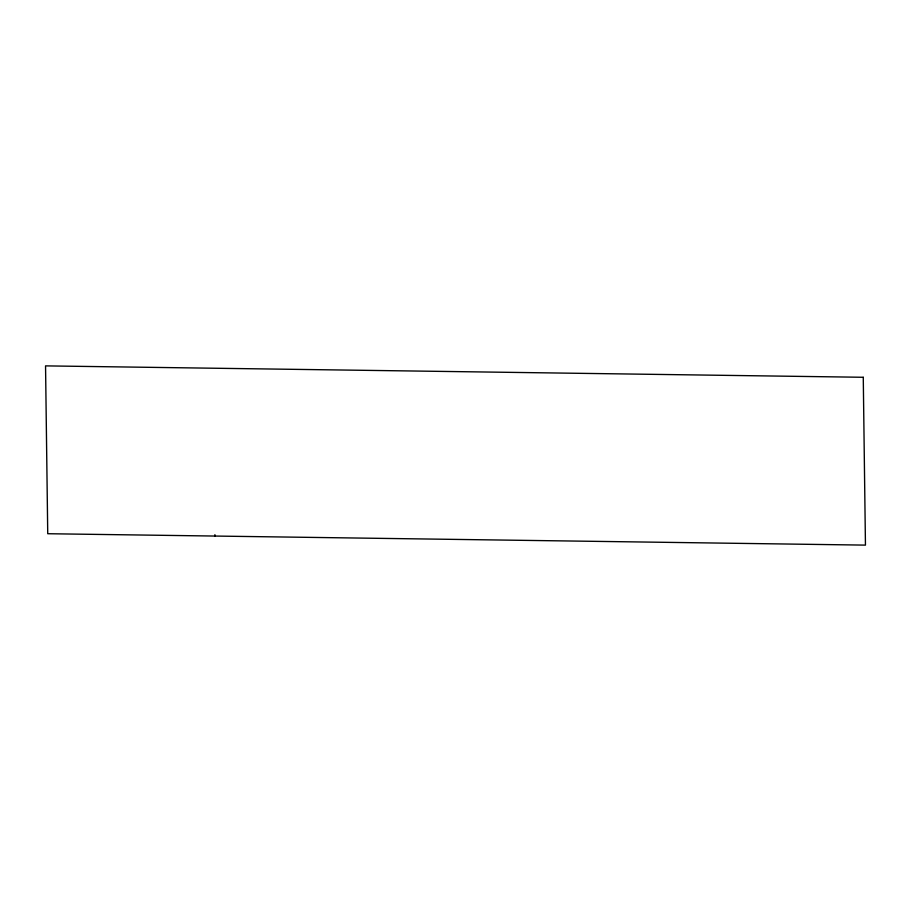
<?xml version="1.0" encoding="UTF-8"?>
<svg xmlns="http://www.w3.org/2000/svg" width="911" height="911" viewBox="0 0 911 911"><rect width="100%" height="100%" fill="white"/><g stroke="black" fill="none" stroke-linecap="round" stroke-linejoin="round"><path stroke-width="1.37" d="M214.894 534.677L215.11 536.055M863.264 377.279L45.55 365.88L47.736 533.721L865.45 545.12L863.264 377.279"/></g></svg>
